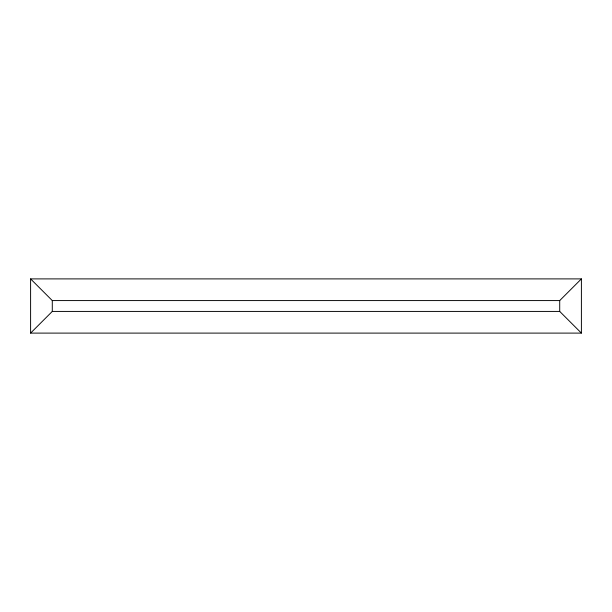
<?xml version="1.0" encoding="UTF-8"?>
<svg xmlns="http://www.w3.org/2000/svg" width="612" height="612" viewBox="0 0 612 612"><rect width="100%" height="100%" fill="white"/><g stroke="black" fill="none" stroke-linecap="round" stroke-linejoin="round"><path stroke-width="0.92" d="M30.6 333.104L52.288 311.424L559.712 311.424L581.4 333.104L581.4 278.896L30.6 278.896L30.6 333.104L581.4 333.104M30.6 278.896L52.288 300.576L559.712 300.576L581.4 278.896M559.712 300.576L559.712 311.424M52.288 300.576L52.288 311.424"/></g></svg>
